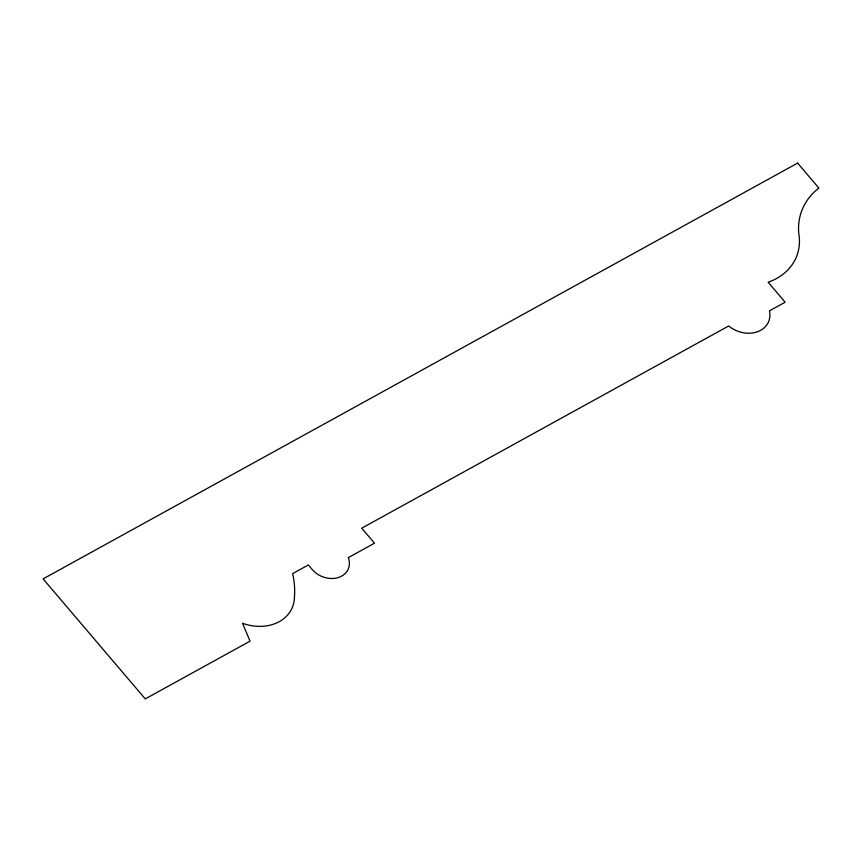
<?xml version="1.0" encoding="UTF-8"?>
<svg xmlns="http://www.w3.org/2000/svg" width="862" height="862" viewBox="0 0 862 862"><rect width="100%" height="100%" fill="white"/><g stroke="black" fill="none" stroke-linecap="round" stroke-linejoin="round"><path stroke-width="1.29" d="M797.619 163.101L43.1 578.887L145.258 698.899L250.045 641.156L242.524 623.258A42.281 33.812 22.6 0 0 294.459 596.773A105.487 84.357 22.6 0 0 292.627 573.618L308.348 564.955L311.979 569.222A21.485 17.186 22.6 0 0 338.4 577.508A21.485 17.186 22.6 0 0 348.302 557.628L374.496 543.189L361.728 528.19L728.692 325.965A25.914 20.72 22.6 0 0 757.666 331.698A25.914 20.72 22.6 0 0 769.443 310.859L785.163 302.196L768.128 282.197A63.314 50.632 22.6 0 0 798.697 232.805A76.696 61.331 22.6 0 1 818.889 188.099L797.619 163.101"/></g></svg>
